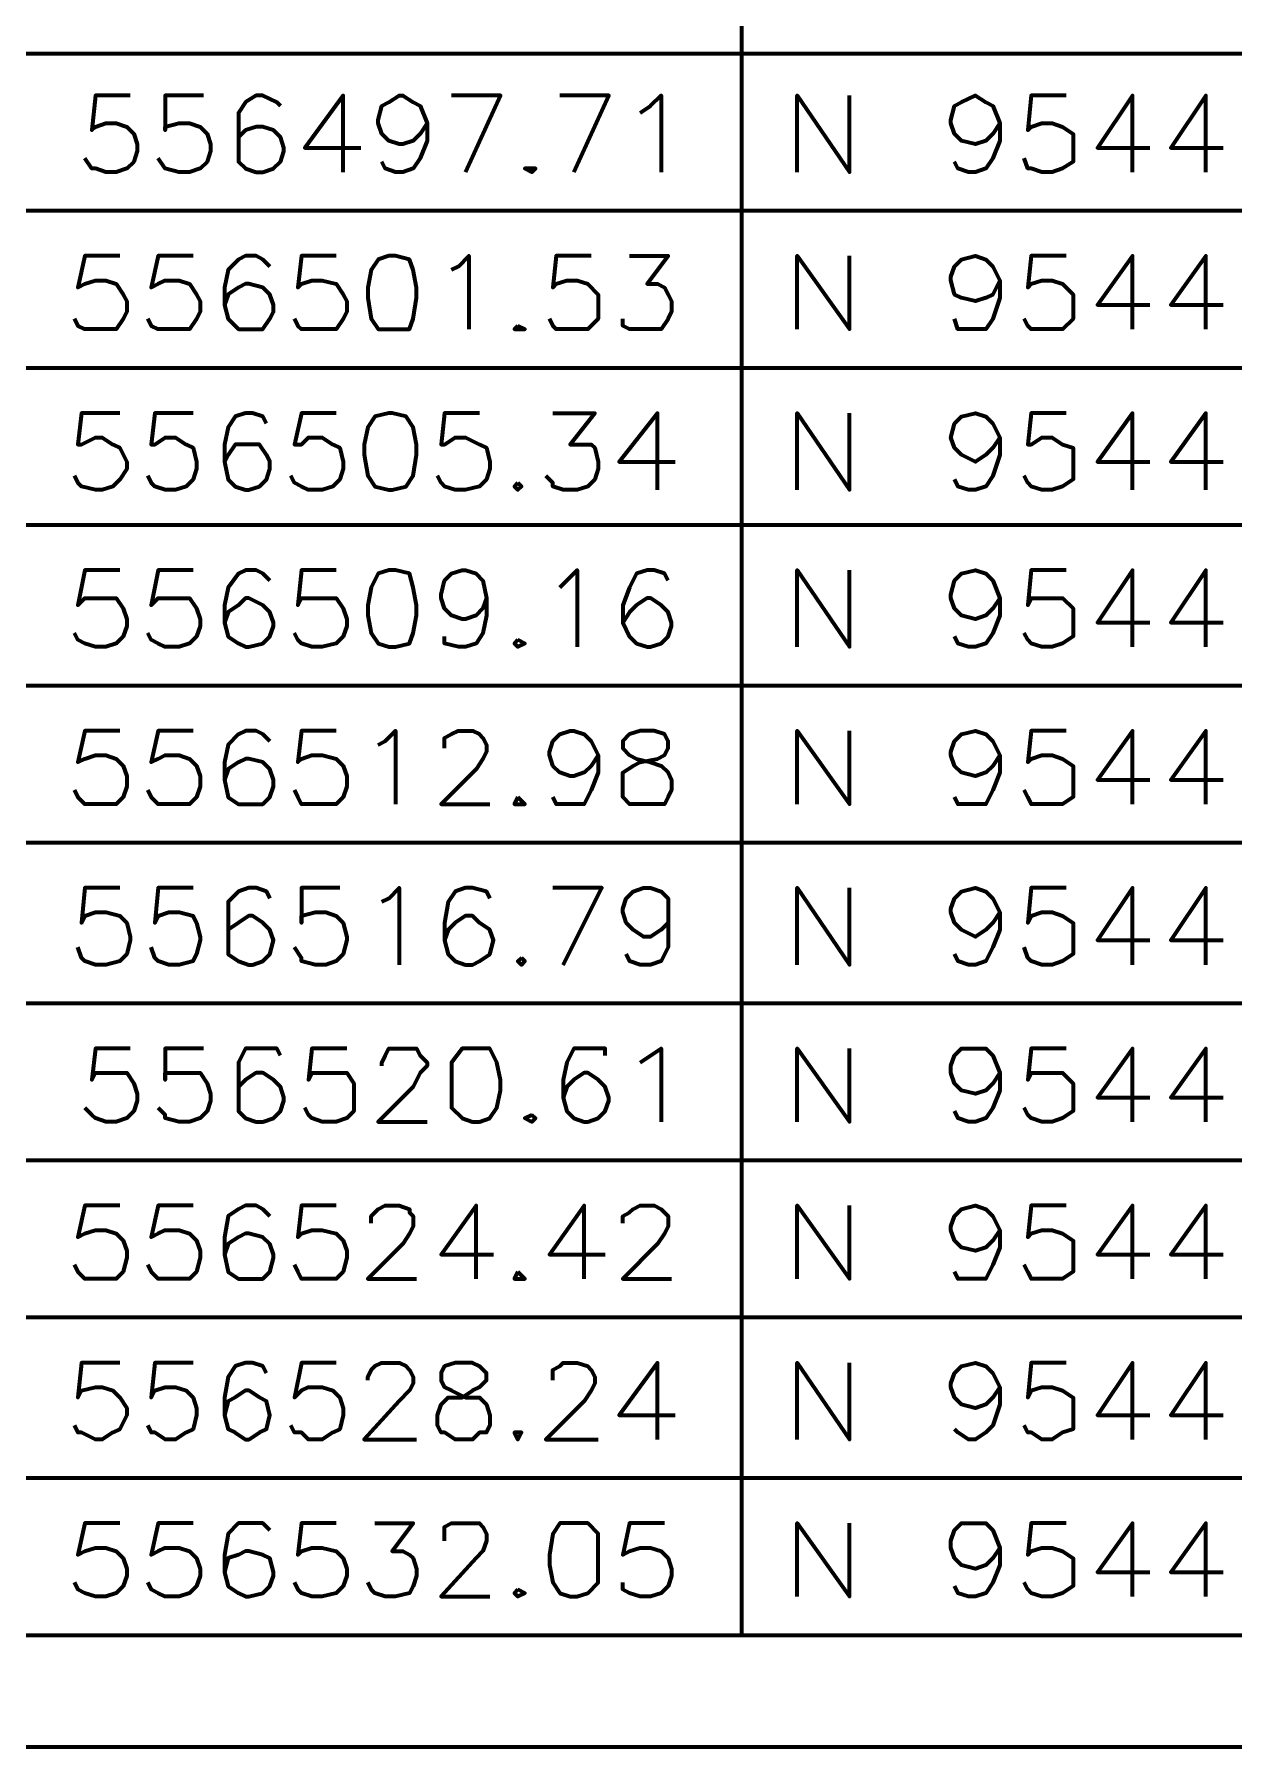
# Model space of a CAD drawing. Header units: inches. Extents: x 1 to 529, y -1 to 335.
# Drawn here: x 48.43 to 71.33, y 24.27 to 56.97 of the extents above; entities that cross this region are included whole.
import ezdxf

# ---------------------------------------------------------------- set-up
doc = ezdxf.new("R2010")
doc.units = ezdxf.units.IN
doc.layers.add('P', color=250, linetype='CONTINUOUS', lineweight=100)

msp = doc.modelspace()

# ---------------------------------------------------------------- linework, layer by layer
at = {"layer": 'P', "color": 252, "linetype": 'CONTINUOUS'}
msp.add_lwpolyline([(23.4, 24.267), (370.133, 24.267), (370.133, 319.267), (23.4, 319.267), (23.4, 24.267)], dxfattribs=at)
at = {"layer": 'P', "color": 0, "linetype": 'CONTINUOUS'}
for points in [[(61.933, 92.867), (61.933, 26.4)], [(25.533, 56.6), (79.8, 56.6)], [(50.267, 55.8), (49.6, 55.8), (49.533, 55.133), (49.6, 55.2), (49.8, 55.267), (50, 55.267), (50.2, 55.2), (50.333, 55.067), (50.4, 54.867), (50.4, 54.733), (50.333, 54.533), (50.2, 54.4), (50, 54.333), (49.8, 54.333), (49.6, 54.4), (49.533, 54.4), (49.4, 54.6)], [(51.667, 55.8), (50.933, 55.8), (50.933, 55.133), (50.933, 55.2), (51.2, 55.267), (51.4, 55.267), (51.6, 55.2), (51.733, 55.067), (51.8, 54.867), (51.8, 54.733), (51.733, 54.533), (51.6, 54.4), (51.4, 54.333), (51.2, 54.333), (50.933, 54.4), (50.933, 54.4), (50.8, 54.6)], [(53.133, 55.6), (53.067, 55.667), (52.8, 55.8), (52.667, 55.8), (52.467, 55.667), (52.333, 55.467), (52.333, 55.133), (52.333, 54.8), (52.333, 54.533), (52.467, 54.4), (52.667, 54.333), (52.8, 54.333), (53, 54.4), (53.133, 54.533), (53.2, 54.733), (53.2, 54.8), (53.133, 55), (53, 55.133), (52.8, 55.2), (52.667, 55.2), (52.467, 55.133), (52.333, 55), (52.333, 54.8)], [(54.333, 54.333), (54.333, 55.8), (53.6, 54.8), (54.667, 54.8)], [(55.933, 55.267), (55.8, 55.067), (55.667, 54.933), (55.467, 54.867), (55.4, 54.867), (55.2, 54.933), (55.067, 55.067), (55, 55.267), (55, 55.333), (55.067, 55.6), (55.2, 55.667), (55.4, 55.8), (55.467, 55.8), (55.667, 55.667), (55.8, 55.6), (55.933, 55.267), (55.933, 54.933), (55.8, 54.6), (55.667, 54.4), (55.467, 54.333), (55.333, 54.333), (55.133, 54.4), (55.067, 54.533)], [(56.667, 54.333), (57.333, 55.8), (56.4, 55.8)], [(58.733, 54.333), (59.4, 55.8), (58.467, 55.8)], [(60, 55.467), (60.2, 55.6), (60.4, 55.8), (60.4, 54.333)], [(63, 54.333), (63, 55.8), (64, 54.333), (64, 55.8)], [(66.867, 55.267), (66.733, 55.067), (66.6, 54.933), (66.4, 54.867), (66.4, 54.867), (66.133, 54.933), (66, 55.067), (65.933, 55.267), (65.933, 55.333), (66, 55.6), (66.133, 55.667), (66.4, 55.8), (66.4, 55.8), (66.6, 55.667), (66.733, 55.6), (66.867, 55.267), (66.867, 54.933), (66.733, 54.6), (66.6, 54.4), (66.4, 54.333), (66.267, 54.333), (66.067, 54.4), (66, 54.533)], [(68.133, 55.8), (67.467, 55.8), (67.4, 55.133), (67.467, 55.2), (67.667, 55.267), (67.867, 55.267), (68.067, 55.2), (68.267, 55.067), (68.267, 54.867), (68.267, 54.733), (68.267, 54.533), (68.067, 54.4), (67.867, 54.333), (67.667, 54.333), (67.467, 54.4), (67.4, 54.4), (67.333, 54.6)], [(69.4, 54.333), (69.4, 55.8), (68.733, 54.8), (69.733, 54.8)], [(70.8, 54.333), (70.8, 55.8), (70.133, 54.8), (71.133, 54.8)], [(57.933, 54.4), (57.8, 54.4), (57.933, 54.333), (58, 54.4), (57.933, 54.4)], [(25.533, 53.6), (79.8, 53.6)], [(50.067, 52.733), (49.4, 52.733), (49.267, 52.133), (49.4, 52.2), (49.6, 52.267), (49.8, 52.267), (50, 52.2), (50.133, 52), (50.2, 51.867), (50.2, 51.667), (50.133, 51.533), (50, 51.333), (49.8, 51.333), (49.6, 51.333), (49.4, 51.333), (49.267, 51.4), (49.2, 51.533)], [(51.467, 52.733), (50.8, 52.733), (50.667, 52.133), (50.8, 52.2), (50.933, 52.267), (51.2, 52.267), (51.4, 52.2), (51.533, 52), (51.6, 51.867), (51.6, 51.667), (51.533, 51.533), (51.4, 51.333), (51.2, 51.333), (50.933, 51.333), (50.8, 51.333), (50.667, 51.4), (50.6, 51.533)], [(52.933, 52.533), (52.8, 52.667), (52.667, 52.733), (52.467, 52.733), (52.333, 52.667), (52.133, 52.467), (52.067, 52.133), (52.067, 51.8), (52.133, 51.533), (52.333, 51.333), (52.467, 51.333), (52.533, 51.333), (52.8, 51.333), (52.933, 51.533), (53, 51.667), (53, 51.8), (52.933, 52), (52.8, 52.133), (52.533, 52.2), (52.467, 52.2), (52.333, 52.133), (52.133, 52), (52.067, 51.8)], [(54.2, 52.733), (53.533, 52.733), (53.467, 52.133), (53.533, 52.2), (53.733, 52.267), (53.933, 52.267), (54.2, 52.2), (54.333, 52), (54.4, 51.867), (54.4, 51.667), (54.333, 51.533), (54.2, 51.333), (53.933, 51.333), (53.733, 51.333), (53.533, 51.333), (53.467, 51.4), (53.4, 51.533)], [(55.2, 52.733), (55, 52.667), (54.867, 52.467), (54.8, 52.133), (54.8, 51.933), (54.867, 51.533), (55, 51.333), (55.2, 51.333), (55.333, 51.333), (55.6, 51.333), (55.667, 51.533), (55.733, 51.933), (55.733, 52.133), (55.667, 52.467), (55.6, 52.667), (55.333, 52.733), (55.2, 52.733)], [(56.4, 52.467), (56.533, 52.533), (56.733, 52.733), (56.733, 51.333)], [(59.067, 52.733), (58.4, 52.733), (58.333, 52.133), (58.4, 52.2), (58.6, 52.267), (58.8, 52.267), (59, 52.2), (59.2, 52), (59.2, 51.867), (59.2, 51.667), (59.2, 51.533), (59, 51.333), (58.8, 51.333), (58.6, 51.333), (58.4, 51.333), (58.333, 51.4), (58.267, 51.533)], [(59.8, 52.733), (60.533, 52.733), (60.133, 52.2), (60.333, 52.2), (60.467, 52.133), (60.533, 52), (60.6, 51.867), (60.6, 51.667), (60.533, 51.533), (60.4, 51.333), (60.2, 51.333), (60, 51.333), (59.8, 51.333), (59.667, 51.4), (59.667, 51.533)], [(63, 51.333), (63, 52.733), (64, 51.333), (64, 52.733)], [(66.867, 52.267), (66.733, 52), (66.6, 51.933), (66.4, 51.867), (66.4, 51.867), (66.133, 51.933), (66, 52), (65.933, 52.267), (65.933, 52.333), (66, 52.533), (66.133, 52.667), (66.4, 52.733), (66.4, 52.733), (66.6, 52.667), (66.733, 52.533), (66.867, 52.267), (66.867, 51.933), (66.733, 51.533), (66.6, 51.333), (66.4, 51.333), (66.267, 51.333), (66.067, 51.333), (66, 51.533)], [(68.133, 52.733), (67.467, 52.733), (67.4, 52.133), (67.467, 52.2), (67.667, 52.267), (67.867, 52.267), (68.067, 52.2), (68.267, 52), (68.267, 51.867), (68.267, 51.667), (68.267, 51.533), (68.067, 51.333), (67.867, 51.333), (67.667, 51.333), (67.467, 51.333), (67.4, 51.4), (67.333, 51.533)], [(69.4, 51.333), (69.4, 52.733), (68.733, 51.8), (69.733, 51.8)], [(70.8, 51.333), (70.8, 52.733), (70.133, 51.8), (71.133, 51.8)], [(57.667, 51.4), (57.6, 51.333), (57.667, 51.333), (57.8, 51.333), (57.667, 51.4)], [(25.533, 50.6), (79.8, 50.6)], [(50.067, 49.733), (49.333, 49.733), (49.267, 49.133), (49.333, 49.133), (49.6, 49.267), (49.733, 49.267), (49.933, 49.133), (50.067, 49.067), (50.2, 48.8), (50.2, 48.667), (50.067, 48.467), (49.933, 48.333), (49.733, 48.267), (49.6, 48.267), (49.333, 48.333), (49.267, 48.4), (49.2, 48.533)], [(51.467, 49.733), (50.733, 49.733), (50.667, 49.133), (50.733, 49.133), (50.933, 49.267), (51.133, 49.267), (51.333, 49.133), (51.467, 49.067), (51.533, 48.8), (51.533, 48.667), (51.467, 48.467), (51.333, 48.333), (51.133, 48.267), (50.933, 48.267), (50.733, 48.333), (50.667, 48.4), (50.6, 48.533)], [(52.867, 49.533), (52.8, 49.667), (52.6, 49.733), (52.467, 49.733), (52.267, 49.667), (52.133, 49.467), (52.067, 49.133), (52.067, 48.8), (52.133, 48.467), (52.267, 48.333), (52.467, 48.267), (52.533, 48.267), (52.733, 48.333), (52.867, 48.467), (52.933, 48.667), (52.933, 48.8), (52.867, 48.933), (52.733, 49.133), (52.533, 49.133), (52.467, 49.133), (52.267, 49.133), (52.133, 48.933), (52.067, 48.8)], [(54.2, 49.733), (53.533, 49.733), (53.4, 49.133), (53.533, 49.133), (53.667, 49.267), (53.933, 49.267), (54.133, 49.133), (54.267, 49.067), (54.333, 48.8), (54.333, 48.667), (54.267, 48.467), (54.133, 48.333), (53.933, 48.267), (53.667, 48.267), (53.533, 48.333), (53.4, 48.4), (53.333, 48.533)], [(55.2, 49.733), (54.933, 49.667), (54.8, 49.467), (54.733, 49.133), (54.733, 48.933), (54.8, 48.533), (54.933, 48.333), (55.2, 48.267), (55.267, 48.267), (55.533, 48.333), (55.667, 48.533), (55.733, 48.933), (55.733, 49.133), (55.667, 49.467), (55.533, 49.667), (55.267, 49.733), (55.2, 49.733)], [(56.933, 49.733), (56.267, 49.733), (56.2, 49.133), (56.267, 49.133), (56.467, 49.267), (56.667, 49.267), (56.933, 49.133), (57.067, 49.067), (57.133, 48.8), (57.133, 48.667), (57.067, 48.467), (56.933, 48.333), (56.667, 48.267), (56.467, 48.267), (56.267, 48.333), (56.2, 48.4), (56.133, 48.533)], [(58.333, 49.733), (59.133, 49.733), (58.667, 49.133), (58.933, 49.133), (59.067, 49.133), (59.133, 49.067), (59.2, 48.8), (59.2, 48.667), (59.133, 48.467), (59, 48.333), (58.8, 48.267), (58.533, 48.267), (58.333, 48.333), (58.333, 48.4), (58.2, 48.533)], [(60.333, 48.267), (60.333, 49.733), (59.6, 48.8), (60.667, 48.8)], [(63, 48.267), (63, 49.733), (64, 48.267), (64, 49.733)], [(66.867, 49.267), (66.733, 49.067), (66.6, 48.933), (66.4, 48.8), (66.4, 48.8), (66.133, 48.933), (66, 49.067), (65.933, 49.267), (65.933, 49.267), (66, 49.533), (66.133, 49.667), (66.4, 49.733), (66.4, 49.733), (66.6, 49.667), (66.733, 49.533), (66.867, 49.267), (66.867, 48.933), (66.733, 48.533), (66.6, 48.333), (66.4, 48.267), (66.267, 48.267), (66.067, 48.333), (66, 48.467)], [(68.133, 49.733), (67.467, 49.733), (67.4, 49.133), (67.467, 49.133), (67.667, 49.267), (67.867, 49.267), (68.067, 49.133), (68.267, 49.067), (68.267, 48.8), (68.267, 48.667), (68.267, 48.467), (68.067, 48.333), (67.867, 48.267), (67.667, 48.267), (67.467, 48.333), (67.4, 48.4), (67.333, 48.533)], [(69.4, 48.267), (69.4, 49.733), (68.733, 48.8), (69.733, 48.8)], [(70.8, 48.267), (70.8, 49.733), (70.133, 48.8), (71.133, 48.8)], [(57.667, 48.4), (57.6, 48.333), (57.667, 48.267), (57.733, 48.333), (57.667, 48.4)], [(25.533, 47.6), (79.8, 47.6)], [(50.067, 46.733), (49.4, 46.733), (49.267, 46.067), (49.4, 46.2), (49.6, 46.2), (49.8, 46.2), (50, 46.2), (50.133, 46), (50.2, 45.8), (50.2, 45.667), (50.133, 45.467), (50, 45.333), (49.8, 45.267), (49.6, 45.267), (49.4, 45.333), (49.267, 45.4), (49.2, 45.533)], [(51.467, 46.733), (50.8, 46.733), (50.667, 46.067), (50.8, 46.2), (50.933, 46.2), (51.2, 46.2), (51.4, 46.2), (51.533, 46), (51.6, 45.8), (51.6, 45.667), (51.533, 45.467), (51.4, 45.333), (51.2, 45.267), (50.933, 45.267), (50.8, 45.333), (50.667, 45.4), (50.6, 45.533)], [(52.933, 46.533), (52.8, 46.667), (52.667, 46.733), (52.467, 46.733), (52.333, 46.667), (52.133, 46.4), (52.067, 46.067), (52.067, 45.733), (52.133, 45.467), (52.333, 45.333), (52.467, 45.267), (52.533, 45.267), (52.8, 45.333), (52.933, 45.467), (53, 45.667), (53, 45.733), (52.933, 45.933), (52.8, 46.067), (52.533, 46.2), (52.467, 46.2), (52.333, 46.067), (52.133, 45.933), (52.067, 45.733)], [(54.2, 46.733), (53.533, 46.733), (53.467, 46.067), (53.533, 46.2), (53.733, 46.2), (53.933, 46.2), (54.2, 46.2), (54.333, 46), (54.4, 45.8), (54.4, 45.667), (54.333, 45.467), (54.2, 45.333), (53.933, 45.267), (53.733, 45.267), (53.533, 45.333), (53.467, 45.4), (53.4, 45.533)], [(55.2, 46.733), (55, 46.667), (54.867, 46.4), (54.8, 46.067), (54.8, 45.867), (54.867, 45.533), (55, 45.333), (55.2, 45.267), (55.333, 45.267), (55.6, 45.333), (55.667, 45.533), (55.733, 45.867), (55.733, 46.067), (55.667, 46.4), (55.6, 46.667), (55.333, 46.733), (55.2, 46.733)], [(57.067, 46.2), (57, 46), (56.867, 45.867), (56.667, 45.8), (56.6, 45.8), (56.4, 45.867), (56.267, 46), (56.2, 46.2), (56.2, 46.267), (56.267, 46.533), (56.4, 46.667), (56.6, 46.733), (56.667, 46.733), (56.867, 46.667), (57, 46.533), (57.067, 46.2), (57.067, 45.867), (57, 45.533), (56.867, 45.333), (56.667, 45.267), (56.533, 45.267), (56.267, 45.333), (56.267, 45.467)], [(58.467, 46.4), (58.6, 46.533), (58.8, 46.733), (58.8, 45.267)], [(60.533, 46.533), (60.467, 46.667), (60.267, 46.733), (60.133, 46.733), (59.933, 46.667), (59.8, 46.4), (59.667, 46.067), (59.667, 45.733), (59.8, 45.467), (59.933, 45.333), (60.133, 45.267), (60.2, 45.267), (60.4, 45.333), (60.533, 45.467), (60.6, 45.667), (60.6, 45.733), (60.533, 45.933), (60.4, 46.067), (60.2, 46.2), (60.133, 46.2), (59.933, 46.067), (59.8, 45.933), (59.667, 45.733)], [(63, 45.267), (63, 46.733), (64, 45.267), (64, 46.733)], [(66.867, 46.2), (66.733, 46), (66.6, 45.867), (66.4, 45.8), (66.4, 45.8), (66.133, 45.867), (66, 46), (65.933, 46.2), (65.933, 46.267), (66, 46.533), (66.133, 46.667), (66.4, 46.733), (66.4, 46.733), (66.6, 46.667), (66.733, 46.533), (66.867, 46.2), (66.867, 45.867), (66.733, 45.533), (66.6, 45.333), (66.4, 45.267), (66.267, 45.267), (66.067, 45.333), (66, 45.467)], [(68.133, 46.733), (67.467, 46.733), (67.4, 46.067), (67.467, 46.2), (67.667, 46.2), (67.867, 46.2), (68.067, 46.2), (68.267, 46), (68.267, 45.8), (68.267, 45.667), (68.267, 45.467), (68.067, 45.333), (67.867, 45.267), (67.667, 45.267), (67.467, 45.333), (67.4, 45.4), (67.333, 45.533)], [(69.4, 45.267), (69.4, 46.733), (68.733, 45.733), (69.733, 45.733)], [(70.8, 45.267), (70.8, 46.733), (70.133, 45.733), (71.133, 45.733)], [(57.667, 45.4), (57.6, 45.333), (57.667, 45.267), (57.8, 45.333), (57.667, 45.4)], [(25.533, 44.533), (79.8, 44.533)], [(50.067, 43.667), (49.4, 43.667), (49.267, 43.067), (49.4, 43.133), (49.6, 43.2), (49.8, 43.2), (50, 43.133), (50.133, 43), (50.2, 42.8), (50.2, 42.6), (50.133, 42.4), (50, 42.267), (49.8, 42.267), (49.6, 42.267), (49.4, 42.267), (49.267, 42.4), (49.2, 42.533)], [(51.467, 43.667), (50.8, 43.667), (50.667, 43.067), (50.8, 43.133), (50.933, 43.2), (51.2, 43.2), (51.4, 43.133), (51.533, 43), (51.6, 42.8), (51.6, 42.6), (51.533, 42.4), (51.4, 42.267), (51.2, 42.267), (50.933, 42.267), (50.8, 42.267), (50.667, 42.4), (50.6, 42.533)], [(52.933, 43.467), (52.8, 43.6), (52.667, 43.667), (52.467, 43.667), (52.333, 43.6), (52.133, 43.4), (52.067, 43.067), (52.067, 42.733), (52.133, 42.4), (52.333, 42.267), (52.467, 42.267), (52.533, 42.267), (52.8, 42.267), (52.933, 42.4), (53, 42.6), (53, 42.733), (52.933, 42.933), (52.8, 43.067), (52.533, 43.133), (52.467, 43.133), (52.333, 43.067), (52.133, 42.933), (52.067, 42.733)], [(54.2, 43.667), (53.533, 43.667), (53.467, 43.067), (53.533, 43.133), (53.733, 43.2), (53.933, 43.2), (54.2, 43.133), (54.333, 43), (54.4, 42.8), (54.4, 42.6), (54.333, 42.4), (54.2, 42.267), (53.933, 42.267), (53.733, 42.267), (53.533, 42.267), (53.467, 42.4), (53.4, 42.533)], [(55, 43.4), (55.133, 43.467), (55.333, 43.667), (55.333, 42.267)], [(56.267, 43.333), (56.267, 43.4), (56.267, 43.533), (56.4, 43.6), (56.533, 43.667), (56.8, 43.667), (56.933, 43.6), (57, 43.533), (57.067, 43.4), (57.067, 43.267), (57, 43.133), (56.867, 42.933), (56.2, 42.267), (57.133, 42.267)], [(59.2, 43.2), (59.067, 43), (58.933, 42.867), (58.733, 42.8), (58.667, 42.8), (58.467, 42.867), (58.333, 43), (58.267, 43.2), (58.267, 43.267), (58.333, 43.467), (58.467, 43.6), (58.667, 43.667), (58.733, 43.667), (58.933, 43.6), (59.067, 43.467), (59.2, 43.2), (59.2, 42.867), (59.067, 42.533), (58.933, 42.267), (58.733, 42.267), (58.6, 42.267), (58.4, 42.267), (58.333, 42.4)], [(60, 43.667), (59.8, 43.6), (59.667, 43.467), (59.667, 43.333), (59.8, 43.2), (59.933, 43.133), (60.2, 43.067), (60.4, 43), (60.533, 42.867), (60.6, 42.733), (60.6, 42.533), (60.533, 42.4), (60.467, 42.267), (60.267, 42.267), (60, 42.267), (59.8, 42.267), (59.667, 42.4), (59.667, 42.533), (59.667, 42.733), (59.667, 42.867), (59.867, 43), (60, 43.067), (60.333, 43.133), (60.467, 43.2), (60.533, 43.333), (60.533, 43.467), (60.467, 43.6), (60.267, 43.667), (60, 43.667)], [(63, 42.267), (63, 43.667), (64, 42.267), (64, 43.667)], [(66.867, 43.2), (66.733, 43), (66.6, 42.867), (66.4, 42.8), (66.4, 42.8), (66.133, 42.867), (66, 43), (65.933, 43.2), (65.933, 43.267), (66, 43.467), (66.133, 43.6), (66.4, 43.667), (66.4, 43.667), (66.6, 43.6), (66.733, 43.467), (66.867, 43.2), (66.867, 42.867), (66.733, 42.533), (66.6, 42.267), (66.4, 42.267), (66.267, 42.267), (66.067, 42.267), (66, 42.4)], [(68.133, 43.667), (67.467, 43.667), (67.4, 43.067), (67.467, 43.133), (67.667, 43.2), (67.867, 43.2), (68.067, 43.133), (68.267, 43), (68.267, 42.8), (68.267, 42.6), (68.267, 42.4), (68.067, 42.267), (67.867, 42.267), (67.667, 42.267), (67.467, 42.267), (67.4, 42.4), (67.333, 42.533)], [(69.4, 42.267), (69.4, 43.667), (68.733, 42.733), (69.733, 42.733)], [(70.8, 42.267), (70.8, 43.667), (70.133, 42.733), (71.133, 42.733)], [(57.667, 42.4), (57.6, 42.267), (57.667, 42.267), (57.8, 42.267), (57.667, 42.4)], [(25.533, 41.533), (79.8, 41.533)], [(50.067, 40.667), (49.4, 40.667), (49.333, 40), (49.4, 40.133), (49.6, 40.2), (49.8, 40.2), (50.067, 40.133), (50.2, 40), (50.267, 39.733), (50.267, 39.667), (50.2, 39.4), (50.067, 39.267), (49.8, 39.2), (49.6, 39.2), (49.4, 39.267), (49.333, 39.333), (49.267, 39.533)], [(51.467, 40.667), (50.8, 40.667), (50.733, 40), (50.8, 40.133), (51, 40.2), (51.2, 40.2), (51.467, 40.133), (51.533, 40), (51.6, 39.733), (51.6, 39.667), (51.533, 39.4), (51.467, 39.267), (51.2, 39.2), (51, 39.2), (50.8, 39.267), (50.733, 39.333), (50.667, 39.533)], [(52.933, 40.467), (52.867, 40.6), (52.667, 40.667), (52.533, 40.667), (52.333, 40.6), (52.133, 40.4), (52.133, 40), (52.133, 39.667), (52.133, 39.4), (52.333, 39.267), (52.533, 39.2), (52.6, 39.2), (52.8, 39.267), (52.933, 39.4), (53, 39.667), (53, 39.667), (52.933, 39.867), (52.8, 40), (52.6, 40.133), (52.533, 40.133), (52.333, 40), (52.133, 39.867), (52.133, 39.667)], [(54.267, 40.667), (53.533, 40.667), (53.533, 40), (53.533, 40.133), (53.8, 40.2), (54, 40.2), (54.2, 40.133), (54.333, 40), (54.4, 39.733), (54.4, 39.667), (54.333, 39.4), (54.2, 39.267), (54, 39.2), (53.8, 39.2), (53.533, 39.267), (53.533, 39.333), (53.4, 39.533)], [(55.067, 40.4), (55.2, 40.467), (55.4, 40.667), (55.4, 39.2)], [(57.133, 40.467), (57.067, 40.6), (56.8, 40.667), (56.667, 40.667), (56.467, 40.6), (56.333, 40.4), (56.267, 40), (56.267, 39.667), (56.333, 39.4), (56.467, 39.267), (56.667, 39.2), (56.8, 39.2), (56.933, 39.267), (57.133, 39.4), (57.2, 39.667), (57.2, 39.667), (57.133, 39.867), (56.933, 40), (56.8, 40.133), (56.667, 40.133), (56.467, 40), (56.333, 39.867), (56.267, 39.667)], [(58.533, 39.2), (59.267, 40.667), (58.333, 40.667)], [(60.533, 40.2), (60.533, 40), (60.4, 39.867), (60.2, 39.733), (60.067, 39.733), (59.867, 39.867), (59.733, 40), (59.667, 40.2), (59.667, 40.267), (59.733, 40.467), (59.867, 40.6), (60.067, 40.667), (60.2, 40.667), (60.4, 40.6), (60.533, 40.467), (60.533, 40.2), (60.533, 39.867), (60.533, 39.533), (60.4, 39.267), (60.2, 39.2), (60, 39.2), (59.8, 39.267), (59.733, 39.4)], [(63, 39.2), (63, 40.667), (64, 39.2), (64, 40.667)], [(66.867, 40.2), (66.733, 40), (66.6, 39.867), (66.4, 39.733), (66.4, 39.733), (66.133, 39.867), (66, 40), (65.933, 40.2), (65.933, 40.267), (66, 40.467), (66.133, 40.6), (66.4, 40.667), (66.4, 40.667), (66.6, 40.6), (66.733, 40.467), (66.867, 40.2), (66.867, 39.867), (66.733, 39.533), (66.6, 39.267), (66.4, 39.2), (66.267, 39.2), (66.067, 39.267), (66, 39.4)], [(68.133, 40.667), (67.467, 40.667), (67.4, 40), (67.467, 40.133), (67.667, 40.2), (67.867, 40.2), (68.067, 40.133), (68.267, 40), (68.267, 39.733), (68.267, 39.667), (68.267, 39.4), (68.067, 39.267), (67.867, 39.2), (67.667, 39.2), (67.467, 39.267), (67.4, 39.333), (67.333, 39.533)], [(69.4, 39.2), (69.4, 40.667), (68.733, 39.667), (69.733, 39.667)], [(70.8, 39.2), (70.8, 40.667), (70.133, 39.667), (71.133, 39.667)], [(57.733, 39.333), (57.667, 39.267), (57.733, 39.2), (57.8, 39.267), (57.733, 39.333)], [(25.533, 38.467), (79.8, 38.467)], [(50.267, 37.6), (49.6, 37.6), (49.533, 37), (49.6, 37.133), (49.8, 37.133), (50, 37.133), (50.2, 37.133), (50.333, 36.933), (50.4, 36.733), (50.4, 36.6), (50.333, 36.4), (50.2, 36.267), (50, 36.2), (49.8, 36.2), (49.6, 36.267), (49.533, 36.333), (49.4, 36.467)], [(51.667, 37.6), (50.933, 37.6), (50.933, 37), (50.933, 37.133), (51.2, 37.133), (51.4, 37.133), (51.6, 37.133), (51.733, 36.933), (51.8, 36.733), (51.8, 36.6), (51.733, 36.4), (51.6, 36.267), (51.4, 36.2), (51.2, 36.2), (50.933, 36.267), (50.933, 36.333), (50.8, 36.467)], [(53.133, 37.467), (53.067, 37.6), (52.8, 37.6), (52.667, 37.6), (52.467, 37.6), (52.333, 37.333), (52.333, 37), (52.333, 36.667), (52.333, 36.4), (52.467, 36.267), (52.667, 36.2), (52.8, 36.2), (53, 36.267), (53.133, 36.4), (53.2, 36.6), (53.2, 36.667), (53.133, 36.867), (53, 37), (52.8, 37.133), (52.667, 37.133), (52.467, 37), (52.333, 36.867), (52.333, 36.667)], [(54.4, 37.6), (53.733, 37.6), (53.667, 37), (53.733, 37.133), (53.933, 37.133), (54.2, 37.133), (54.4, 37.133), (54.533, 36.933), (54.533, 36.733), (54.533, 36.6), (54.533, 36.4), (54.4, 36.267), (54.2, 36.2), (53.933, 36.2), (53.733, 36.267), (53.667, 36.333), (53.6, 36.467)], [(55.067, 37.267), (55.067, 37.333), (55.133, 37.467), (55.2, 37.6), (55.333, 37.6), (55.6, 37.6), (55.733, 37.6), (55.8, 37.467), (55.933, 37.333), (55.933, 37.267), (55.8, 37.133), (55.667, 36.867), (55, 36.2), (55.933, 36.2)], [(56.8, 37.6), (56.6, 37.6), (56.4, 37.333), (56.4, 37), (56.4, 36.8), (56.4, 36.467), (56.6, 36.267), (56.8, 36.2), (56.933, 36.2), (57.133, 36.267), (57.267, 36.467), (57.333, 36.8), (57.333, 37), (57.267, 37.333), (57.133, 37.6), (56.933, 37.6), (56.8, 37.6)], [(59.333, 37.467), (59.333, 37.6), (59.067, 37.6), (58.933, 37.6), (58.733, 37.6), (58.6, 37.333), (58.533, 37), (58.533, 36.667), (58.6, 36.4), (58.733, 36.267), (58.933, 36.2), (59, 36.2), (59.2, 36.267), (59.333, 36.4), (59.4, 36.6), (59.4, 36.667), (59.333, 36.867), (59.2, 37), (59, 37.133), (58.933, 37.133), (58.733, 37), (58.6, 36.867), (58.533, 36.667)], [(60, 37.333), (60.2, 37.467), (60.4, 37.6), (60.4, 36.2)], [(63, 36.2), (63, 37.6), (64, 36.2), (64, 37.6)], [(66.867, 37.133), (66.733, 36.933), (66.6, 36.8), (66.4, 36.733), (66.4, 36.733), (66.133, 36.8), (66, 36.933), (65.933, 37.133), (65.933, 37.267), (66, 37.467), (66.133, 37.6), (66.4, 37.6), (66.4, 37.6), (66.6, 37.6), (66.733, 37.467), (66.867, 37.133), (66.867, 36.8), (66.733, 36.467), (66.6, 36.267), (66.4, 36.2), (66.267, 36.2), (66.067, 36.267), (66, 36.4)], [(68.133, 37.6), (67.467, 37.6), (67.4, 37), (67.467, 37.133), (67.667, 37.133), (67.867, 37.133), (68.067, 37.133), (68.267, 36.933), (68.267, 36.733), (68.267, 36.6), (68.267, 36.4), (68.067, 36.267), (67.867, 36.2), (67.667, 36.2), (67.467, 36.267), (67.4, 36.333), (67.333, 36.467)], [(69.4, 36.2), (69.4, 37.6), (68.733, 36.667), (69.733, 36.667)], [(70.8, 36.2), (70.8, 37.6), (70.133, 36.667), (71.133, 36.667)], [(57.933, 36.333), (57.8, 36.267), (57.933, 36.2), (58, 36.267), (57.933, 36.333)], [(25.533, 35.467), (79.8, 35.467)], [(50.067, 34.6), (49.4, 34.6), (49.267, 34), (49.4, 34.067), (49.6, 34.133), (49.8, 34.133), (50, 34.067), (50.133, 33.933), (50.2, 33.733), (50.2, 33.6), (50.133, 33.333), (50, 33.2), (49.8, 33.2), (49.6, 33.2), (49.4, 33.2), (49.267, 33.333), (49.2, 33.467)], [(51.467, 34.6), (50.8, 34.6), (50.667, 34), (50.8, 34.067), (50.933, 34.133), (51.2, 34.133), (51.4, 34.067), (51.533, 33.933), (51.6, 33.733), (51.6, 33.6), (51.533, 33.333), (51.4, 33.2), (51.2, 33.2), (50.933, 33.2), (50.8, 33.2), (50.667, 33.333), (50.6, 33.467)], [(52.933, 34.4), (52.8, 34.533), (52.667, 34.6), (52.467, 34.6), (52.333, 34.533), (52.133, 34.4), (52.067, 34), (52.067, 33.667), (52.133, 33.333), (52.333, 33.2), (52.467, 33.2), (52.533, 33.2), (52.8, 33.2), (52.933, 33.333), (53, 33.6), (53, 33.667), (52.933, 33.867), (52.8, 34), (52.533, 34.067), (52.467, 34.067), (52.333, 34), (52.133, 33.867), (52.067, 33.667)], [(54.2, 34.6), (53.533, 34.6), (53.467, 34), (53.533, 34.067), (53.733, 34.133), (53.933, 34.133), (54.2, 34.067), (54.333, 33.933), (54.4, 33.733), (54.4, 33.6), (54.333, 33.333), (54.2, 33.2), (53.933, 33.2), (53.733, 33.2), (53.533, 33.2), (53.467, 33.333), (53.4, 33.467)], [(54.867, 34.267), (54.867, 34.4), (54.933, 34.467), (55, 34.533), (55.133, 34.6), (55.4, 34.6), (55.6, 34.533), (55.6, 34.467), (55.667, 34.4), (55.667, 34.2), (55.6, 34.067), (55.467, 33.867), (54.8, 33.2), (55.733, 33.2)], [(56.867, 33.2), (56.867, 34.6), (56.2, 33.667), (57.2, 33.667)], [(58.933, 33.2), (58.933, 34.6), (58.267, 33.667), (59.333, 33.667)], [(59.667, 34.267), (59.667, 34.4), (59.8, 34.467), (59.867, 34.533), (60, 34.6), (60.267, 34.6), (60.4, 34.533), (60.467, 34.467), (60.533, 34.4), (60.533, 34.2), (60.467, 34.067), (60.333, 33.867), (59.667, 33.2), (60.6, 33.2)], [(63, 33.2), (63, 34.6), (64, 33.2), (64, 34.6)], [(66.867, 34.133), (66.733, 33.933), (66.6, 33.8), (66.4, 33.733), (66.4, 33.733), (66.133, 33.8), (66, 33.933), (65.933, 34.133), (65.933, 34.2), (66, 34.4), (66.133, 34.533), (66.4, 34.6), (66.4, 34.6), (66.6, 34.533), (66.733, 34.4), (66.867, 34.133), (66.867, 33.8), (66.733, 33.467), (66.6, 33.2), (66.4, 33.2), (66.267, 33.2), (66.067, 33.2), (66, 33.333)], [(68.133, 34.6), (67.467, 34.6), (67.4, 34), (67.467, 34.067), (67.667, 34.133), (67.867, 34.133), (68.067, 34.067), (68.267, 33.933), (68.267, 33.733), (68.267, 33.6), (68.267, 33.333), (68.067, 33.2), (67.867, 33.2), (67.667, 33.2), (67.467, 33.2), (67.4, 33.333), (67.333, 33.467)], [(69.4, 33.2), (69.4, 34.6), (68.733, 33.667), (69.733, 33.667)], [(70.8, 33.2), (70.8, 34.6), (70.133, 33.667), (71.133, 33.667)], [(57.667, 33.333), (57.6, 33.2), (57.667, 33.2), (57.8, 33.2), (57.667, 33.333)], [(25.533, 32.467), (79.8, 32.467)], [(50.067, 31.6), (49.333, 31.6), (49.267, 30.933), (49.333, 31.067), (49.6, 31.133), (49.733, 31.133), (49.933, 31.067), (50.067, 30.933), (50.2, 30.733), (50.2, 30.6), (50.067, 30.333), (49.933, 30.267), (49.733, 30.133), (49.6, 30.133), (49.333, 30.267), (49.267, 30.267), (49.2, 30.4)], [(51.467, 31.6), (50.733, 31.6), (50.667, 30.933), (50.733, 31.067), (50.933, 31.133), (51.133, 31.133), (51.333, 31.067), (51.467, 30.933), (51.533, 30.733), (51.533, 30.6), (51.467, 30.333), (51.333, 30.267), (51.133, 30.133), (50.933, 30.133), (50.733, 30.267), (50.667, 30.267), (50.6, 30.4)], [(52.867, 31.4), (52.8, 31.533), (52.6, 31.6), (52.467, 31.6), (52.267, 31.533), (52.133, 31.333), (52.067, 30.933), (52.067, 30.6), (52.133, 30.333), (52.267, 30.267), (52.467, 30.133), (52.533, 30.133), (52.733, 30.267), (52.867, 30.333), (52.933, 30.6), (52.933, 30.6), (52.867, 30.867), (52.733, 30.933), (52.533, 31.067), (52.467, 31.067), (52.267, 30.933), (52.133, 30.867), (52.067, 30.6)], [(54.2, 31.6), (53.533, 31.6), (53.4, 30.933), (53.533, 31.067), (53.667, 31.133), (53.933, 31.133), (54.133, 31.067), (54.267, 30.933), (54.333, 30.733), (54.333, 30.6), (54.267, 30.333), (54.133, 30.267), (53.933, 30.133), (53.667, 30.133), (53.533, 30.267), (53.4, 30.267), (53.333, 30.4)], [(54.8, 31.267), (54.8, 31.333), (54.867, 31.467), (54.933, 31.533), (55.067, 31.6), (55.4, 31.6), (55.533, 31.533), (55.6, 31.467), (55.667, 31.333), (55.667, 31.2), (55.6, 31.067), (55.4, 30.867), (54.733, 30.133), (55.733, 30.133)], [(56.467, 31.6), (56.267, 31.533), (56.2, 31.4), (56.2, 31.267), (56.267, 31.133), (56.4, 31.067), (56.667, 30.933), (56.933, 30.933), (57.067, 30.8), (57.133, 30.6), (57.133, 30.4), (57.067, 30.267), (56.933, 30.267), (56.8, 30.133), (56.467, 30.133), (56.267, 30.267), (56.2, 30.267), (56.133, 30.4), (56.133, 30.6), (56.2, 30.8), (56.333, 30.933), (56.6, 30.933), (56.8, 31.067), (56.933, 31.133), (57.067, 31.267), (57.067, 31.4), (56.933, 31.533), (56.8, 31.6), (56.467, 31.6)], [(58.333, 31.267), (58.333, 31.333), (58.333, 31.467), (58.467, 31.533), (58.533, 31.6), (58.8, 31.6), (59, 31.533), (59.067, 31.467), (59.133, 31.333), (59.133, 31.2), (59.067, 31.067), (58.933, 30.867), (58.2, 30.133), (59.2, 30.133)], [(60.333, 30.133), (60.333, 31.6), (59.6, 30.6), (60.667, 30.6)], [(63, 30.133), (63, 31.6), (64, 30.133), (64, 31.6)], [(66.867, 31.133), (66.733, 30.933), (66.6, 30.8), (66.4, 30.733), (66.4, 30.733), (66.133, 30.8), (66, 30.933), (65.933, 31.133), (65.933, 31.2), (66, 31.4), (66.133, 31.533), (66.4, 31.6), (66.4, 31.6), (66.6, 31.533), (66.733, 31.4), (66.867, 31.133), (66.867, 30.8), (66.733, 30.4), (66.6, 30.267), (66.4, 30.133), (66.267, 30.133), (66.067, 30.267), (66, 30.333)], [(68.133, 31.6), (67.467, 31.6), (67.4, 30.933), (67.467, 31.067), (67.667, 31.133), (67.867, 31.133), (68.067, 31.067), (68.267, 30.933), (68.267, 30.733), (68.267, 30.6), (68.267, 30.333), (68.067, 30.267), (67.867, 30.133), (67.667, 30.133), (67.467, 30.267), (67.4, 30.267), (67.333, 30.4)], [(69.4, 30.133), (69.4, 31.6), (68.733, 30.6), (69.733, 30.6)], [(70.8, 30.133), (70.8, 31.6), (70.133, 30.6), (71.133, 30.6)], [(57.667, 30.267), (57.6, 30.267), (57.667, 30.133), (57.733, 30.267), (57.667, 30.267)], [(25.533, 29.4), (79.8, 29.4)], [(50.067, 28.533), (49.4, 28.533), (49.267, 27.933), (49.4, 28), (49.6, 28.067), (49.8, 28.067), (50, 28), (50.133, 27.867), (50.2, 27.667), (50.2, 27.533), (50.133, 27.333), (50, 27.2), (49.8, 27.133), (49.6, 27.133), (49.4, 27.2), (49.267, 27.267), (49.2, 27.4)], [(51.467, 28.533), (50.8, 28.533), (50.667, 27.933), (50.8, 28), (50.933, 28.067), (51.2, 28.067), (51.4, 28), (51.533, 27.867), (51.6, 27.667), (51.6, 27.533), (51.533, 27.333), (51.4, 27.2), (51.2, 27.133), (50.933, 27.133), (50.8, 27.2), (50.667, 27.267), (50.6, 27.4)], [(52.933, 28.4), (52.8, 28.533), (52.667, 28.533), (52.467, 28.533), (52.333, 28.533), (52.133, 28.333), (52.067, 27.933), (52.067, 27.6), (52.133, 27.333), (52.333, 27.2), (52.467, 27.133), (52.533, 27.133), (52.8, 27.2), (52.933, 27.333), (53, 27.533), (53, 27.6), (52.933, 27.867), (52.8, 27.933), (52.533, 28), (52.467, 28), (52.333, 27.933), (52.133, 27.867), (52.067, 27.6)], [(54.2, 28.533), (53.533, 28.533), (53.467, 27.933), (53.533, 28), (53.733, 28.067), (53.933, 28.067), (54.2, 28), (54.333, 27.867), (54.4, 27.667), (54.4, 27.533), (54.333, 27.333), (54.2, 27.2), (53.933, 27.133), (53.733, 27.133), (53.533, 27.2), (53.467, 27.267), (53.4, 27.4)], [(54.933, 28.533), (55.667, 28.533), (55.267, 28), (55.467, 28), (55.6, 27.933), (55.667, 27.867), (55.733, 27.667), (55.733, 27.533), (55.667, 27.333), (55.6, 27.2), (55.333, 27.133), (55.133, 27.133), (54.933, 27.2), (54.867, 27.267), (54.8, 27.4)], [(56.267, 28.2), (56.267, 28.333), (56.267, 28.467), (56.4, 28.533), (56.533, 28.533), (56.8, 28.533), (56.933, 28.533), (57, 28.467), (57.067, 28.333), (57.067, 28.2), (57, 28), (56.867, 27.867), (56.2, 27.133), (57.133, 27.133)], [(58.667, 28.533), (58.467, 28.533), (58.333, 28.333), (58.267, 27.933), (58.267, 27.733), (58.333, 27.4), (58.467, 27.2), (58.667, 27.133), (58.8, 27.133), (59, 27.2), (59.2, 27.4), (59.2, 27.733), (59.2, 27.933), (59.2, 28.333), (59, 28.533), (58.8, 28.533), (58.667, 28.533)], [(60.467, 28.533), (59.8, 28.533), (59.667, 27.933), (59.8, 28), (60, 28.067), (60.2, 28.067), (60.4, 28), (60.533, 27.867), (60.6, 27.667), (60.6, 27.533), (60.533, 27.333), (60.4, 27.2), (60.2, 27.133), (60, 27.133), (59.8, 27.2), (59.667, 27.267), (59.667, 27.4)], [(63, 27.133), (63, 28.533), (64, 27.133), (64, 28.533)], [(66.867, 28.067), (66.733, 27.867), (66.6, 27.733), (66.4, 27.667), (66.4, 27.667), (66.133, 27.733), (66, 27.867), (65.933, 28.067), (65.933, 28.2), (66, 28.4), (66.133, 28.533), (66.4, 28.533), (66.4, 28.533), (66.6, 28.533), (66.733, 28.4), (66.867, 28.067), (66.867, 27.733), (66.733, 27.4), (66.6, 27.2), (66.4, 27.133), (66.267, 27.133), (66.067, 27.2), (66, 27.333)], [(68.133, 28.533), (67.467, 28.533), (67.4, 27.933), (67.467, 28), (67.667, 28.067), (67.867, 28.067), (68.067, 28), (68.267, 27.867), (68.267, 27.667), (68.267, 27.533), (68.267, 27.333), (68.067, 27.2), (67.867, 27.133), (67.667, 27.133), (67.467, 27.2), (67.4, 27.267), (67.333, 27.4)], [(69.4, 27.133), (69.4, 28.533), (68.733, 27.6), (69.733, 27.6)], [(70.8, 27.133), (70.8, 28.533), (70.133, 27.6), (71.133, 27.6)], [(57.667, 27.267), (57.6, 27.2), (57.667, 27.133), (57.8, 27.2), (57.667, 27.267)], [(25.533, 26.4), (79.8, 26.4)]]:
    msp.add_lwpolyline(points, dxfattribs=at)

doc.saveas('drawing.dxf')
